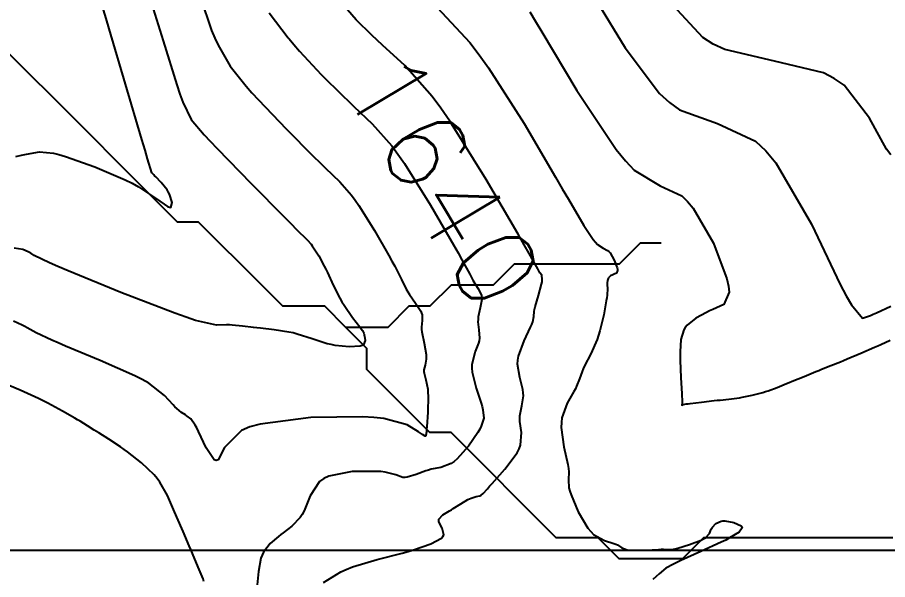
# Model space of a CAD drawing. Header units: metres. Extents: x 837117 to 838479, y 1189012 to 1191015.
# Drawn here: x 837736.42 to 837777.78, y 1189052.48 to 1189079.19 of the extents above; entities that cross this region are included whole.
import ezdxf

# ---------------------------------------------------------------- set-up
doc = ezdxf.new("R2010")
doc.units = ezdxf.units.M
doc.header["$LTSCALE"] = 0.3
for name, color, linetype in [('COTAS 10', 1, 'Continuous'), ('COTAS INT', 252, 'Continuous'), ('DRENAJE', 5, 'Continuous'), ('MARCO IMP', 130, 'Continuous')]:
    doc.layers.add(name, color=color, linetype=linetype)
doc.styles.get("Standard").update_dxf_attribs({"font": 'simplex.shx'})

msp = doc.modelspace()

# ---------------------------------------------------------------- linework, layer by layer
at = {"layer": 'COTAS 10'}
msp.add_lwpolyline([(837750.966, 1189052.35), (837751.786, 1189052.847), (837752.054, 1189052.969), (837752.34, 1189053.084), (837753.521, 1189053.442), (837754.7, 1189053.745), (837754.985, 1189053.826), (837755.252, 1189053.904), (837756.064, 1189054.176), (837756.57, 1189054.449), (837756.643, 1189054.53), (837756.688, 1189054.612), (837756.607, 1189054.927), (837756.448, 1189055.224), (837756.443, 1189055.295), (837756.456, 1189055.362), (837756.643, 1189055.563), (837756.955, 1189055.748), (837757.046, 1189055.804), (837757.139, 1189055.862), (837757.494, 1189056.089), (837757.83, 1189056.287), (837757.912, 1189056.326), (837757.988, 1189056.36), (837758.221, 1189056.426), (837758.395, 1189056.463), (837758.434, 1189056.477), (837758.469, 1189056.494), (837758.561, 1189056.57), (837758.76, 1189056.802), (837758.862, 1189056.917), (837758.984, 1189057.054), (837759.594, 1189057.732), (837760.166, 1189058.499), (837760.264, 1189058.692), (837760.335, 1189058.877), (837760.374, 1189059.472), (837760.297, 1189059.995), (837760.294, 1189060.133), (837760.301, 1189060.269), (837760.393, 1189060.738), (837760.467, 1189061.219), (837760.463, 1189061.362), (837760.447, 1189061.511), (837760.298, 1189062.086), (837760.197, 1189062.721), (837760.21, 1189062.908), (837760.243, 1189063.1), (837760.51, 1189063.832), (837760.814, 1189064.473), (837760.87, 1189064.607), (837760.912, 1189064.722), (837760.961, 1189064.984), (837760.975, 1189065.222), (837760.996, 1189065.323), (837761.023, 1189065.439), (837761.183, 1189065.985), (837761.333, 1189066.525), (837761.354, 1189066.637), (837761.366, 1189066.734), (837761.338, 1189066.949), (837761.258, 1189067.062), (837761.238, 1189067.094), (837761.219, 1189067.127), (837761.158, 1189067.25), (837760.748, 1189067.976), (837760.508, 1189068.389), (837760.215, 1189068.894), (837758.701, 1189071.485), (837756.972, 1189074.256), (837756.541, 1189074.876), (837756.133, 1189075.431), (837754.833, 1189076.901), (837753.773, 1189077.874), (837753.515, 1189078.116), (837753.273, 1189078.345), (837752.529, 1189079.075), (837751.787, 1189079.909)], dxfattribs=at)
at = {"layer": 'COTAS INT'}
for points in [[(837745.122, 1189080.143), (837745.65, 1189078.576), (837745.801, 1189078.207), (837745.955, 1189077.866), (837746.528, 1189076.871), (837747.295, 1189075.921), (837747.57, 1189075.609), (837747.873, 1189075.276), (837749.194, 1189073.895), (837750.497, 1189072.585), (837750.789, 1189072.297), (837751.05, 1189072.04), (837751.742, 1189071.382), (837752.297, 1189070.754), (837752.472, 1189070.517), (837752.655, 1189070.253), (837753.394, 1189069.069), (837754.076, 1189067.882), (837754.224, 1189067.616), (837754.354, 1189067.376), (837754.676, 1189066.733), (837754.905, 1189066.277), (837754.976, 1189066.154), (837755.05, 1189066.033), (837755.346, 1189065.611), (837755.587, 1189065.235), (837755.627, 1189065.143), (837755.654, 1189065.057), (837755.656, 1189064.789), (837755.625, 1189064.481), (837755.631, 1189064.37), (837755.644, 1189064.247), (837755.746, 1189063.709), (837755.843, 1189063.177), (837755.852, 1189063.059), (837755.855, 1189062.952), (837755.802, 1189062.672), (837755.745, 1189062.444), (837755.744, 1189062.371), (837755.751, 1189062.294), (837755.831, 1189061.98), (837755.921, 1189061.536), (837755.933, 1189061.377), (837755.94, 1189061.202), (837755.921, 1189060.44), (837755.875, 1189059.743), (837755.866, 1189059.609), (837755.858, 1189059.501), (837755.84, 1189059.323), (837755.832, 1189059.314), (837755.828, 1189059.31), (837755.814, 1189059.306), (837755.812, 1189059.306), (837755.81, 1189059.305), (837755.804, 1189059.303), (837755.667, 1189059.382), (837755.583, 1189059.433), (837755.48, 1189059.497), (837754.94, 1189059.832), (837753.83, 1189060.139), (837753.367, 1189060.185), (837752.837, 1189060.215), (837750.359, 1189060.18), (837747.956, 1189059.875), (837747.473, 1189059.734), (837747.069, 1189059.568), (837746.268, 1189058.765), (837745.959, 1189058.175), (837745.865, 1189058.144), (837745.767, 1189058.17), (837745.386, 1189058.74), (837745.029, 1189059.526), (837744.947, 1189059.687), (837744.872, 1189059.824), (837744.662, 1189060.115), (837744.496, 1189060.243), (837744.449, 1189060.277), (837744.402, 1189060.31), (837744.226, 1189060.424), (837743.992, 1189060.615), (837743.909, 1189060.696), (837743.816, 1189060.79), (837743.413, 1189061.234), (837742.665, 1189061.809), (837742.355, 1189061.985), (837742.001, 1189062.17), (837740.352, 1189062.899), (837738.707, 1189063.574), (837738.356, 1189063.724), (837738.049, 1189063.859), (837737.317, 1189064.214), (837736.884, 1189064.451), (837736.766, 1189064.512), (837736.649, 1189064.57), (837736.233, 1189064.765)], [(837742.718, 1189080.124), (837743.342, 1189078.08), (837743.994, 1189075.982), (837744.144, 1189075.545), (837744.282, 1189075.17), (837744.673, 1189074.339), (837745.297, 1189073.617), (837745.582, 1189073.311), (837745.916, 1189072.959), (837747.526, 1189071.305), (837749.109, 1189069.705), (837749.425, 1189069.387), (837749.688, 1189069.123), (837750.197, 1189068.622), (837750.38, 1189068.416), (837750.437, 1189068.338), (837750.497, 1189068.251), (837750.74, 1189067.862), (837751.007, 1189067.376), (837751.082, 1189067.229), (837751.157, 1189067.076), (837751.436, 1189066.474), (837751.748, 1189065.851), (837751.845, 1189065.684), (837751.946, 1189065.519), (837752.35, 1189064.943), (837752.698, 1189064.486), (837752.763, 1189064.396), (837752.815, 1189064.323), (837752.893, 1189064.191), (837752.897, 1189064.12), (837752.903, 1189064.085), (837752.911, 1189064.044), (837752.957, 1189063.839), (837752.875, 1189063.643), (837752.803, 1189063.606), (837752.709, 1189063.578), (837752.192, 1189063.542), (837751.523, 1189063.609), (837751.333, 1189063.645), (837751.142, 1189063.69), (837750.434, 1189063.915), (837749.719, 1189064.151), (837749.523, 1189064.202), (837749.328, 1189064.246), (837748.627, 1189064.354), (837747.973, 1189064.422), (837747.806, 1189064.441), (837747.646, 1189064.46), (837747.12, 1189064.529), (837746.635, 1189064.579), (837746.5, 1189064.585), (837746.366, 1189064.589), (837745.882, 1189064.578), (837744.891, 1189064.797), (837744.437, 1189064.946), (837743.906, 1189065.134), (837741.339, 1189066.129), (837738.837, 1189067.155), (837738.347, 1189067.361), (837737.945, 1189067.534), (837737.225, 1189067.878), (837737.051, 1189067.999), (837736.994, 1189068.031), (837736.933, 1189068.063), (837736.681, 1189068.173), (837736.265, 1189068.229)], [(837756.378, 1189079.661), (837757.919, 1189077.993), (837758.362, 1189077.42), (837758.813, 1189076.799), (837760.5, 1189074.153), (837761.991, 1189071.609), (837762.319, 1189071.052), (837762.609, 1189070.559), (837763.348, 1189069.311), (837763.79, 1189068.639), (837763.893, 1189068.509), (837763.988, 1189068.403), (837764.26, 1189068.225), (837764.473, 1189068.126), (837764.53, 1189068.07), (837764.587, 1189068.002), (837764.788, 1189067.654), (837764.924, 1189067.3), (837764.94, 1189067.228), (837764.947, 1189067.168), (837764.894, 1189067.045), (837764.782, 1189066.995), (837764.751, 1189066.98), (837764.721, 1189066.965), (837764.614, 1189066.908), (837764.526, 1189066.839), (837764.509, 1189066.817), (837764.494, 1189066.794), (837764.464, 1189066.697), (837764.458, 1189066.575), (837764.457, 1189066.535), (837764.458, 1189066.492), (837764.465, 1189066.315), (837764.445, 1189066.004), (837764.429, 1189065.877), (837764.408, 1189065.731), (837764.292, 1189065.059), (837764.108, 1189064.296), (837764.043, 1189064.094), (837763.972, 1189063.896), (837763.669, 1189063.215), (837763.378, 1189062.632), (837763.316, 1189062.496), (837763.262, 1189062.372), (837763.133, 1189062.016), (837762.997, 1189061.667), (837762.939, 1189061.547), (837762.871, 1189061.416), (837762.554, 1189060.859), (837762.3, 1189060.163), (837762.273, 1189059.945), (837762.265, 1189059.716), (837762.393, 1189058.795), (837762.578, 1189057.949), (837762.607, 1189057.767), (837762.626, 1189057.607), (837762.612, 1189057.219), (837762.636, 1189056.84), (837762.679, 1189056.687), (837762.738, 1189056.513), (837763.079, 1189055.709), (837763.539, 1189054.927), (837763.672, 1189054.766), (837763.808, 1189054.629), (837764.32, 1189054.337), (837764.769, 1189054.203), (837764.865, 1189054.166), (837764.949, 1189054.13), (837765.15, 1189053.999), (837765.396, 1189053.903), (837765.508, 1189053.889), (837765.638, 1189053.879), (837766.268, 1189053.889), (837766.896, 1189053.919), (837767.025, 1189053.922), (837767.135, 1189053.923), (837767.37, 1189053.91), (837767.589, 1189053.929), (837767.689, 1189053.951), (837767.806, 1189053.98), (837768.369, 1189054.146), (837768.923, 1189054.358), (837769.035, 1189054.416), (837769.128, 1189054.473), (837769.31, 1189054.68), (837769.396, 1189054.878), (837769.428, 1189054.93), (837769.464, 1189054.98), (837769.621, 1189055.153), (837769.862, 1189055.259), (837769.95, 1189055.268), (837770.048, 1189055.268), (837770.476, 1189055.193), (837770.812, 1189055.042), (837770.851, 1189054.994), (837770.867, 1189054.943), (837770.728, 1189054.737), (837770.271, 1189054.46), (837770.086, 1189054.364), (837769.876, 1189054.259), (837768.906, 1189053.813), (837767.96, 1189053.389), (837767.766, 1189053.298), (837767.601, 1189053.219), (837767.246, 1189053.03), (837766.927, 1189052.762), (837766.784, 1189052.634), (837766.618, 1189052.482)], [(837763.988, 1189079.908), (837765.301, 1189077.741), (837766.938, 1189075.579), (837767.41, 1189075.153), (837767.89, 1189074.801), (837769.692, 1189074.151), (837771.506, 1189073.319), (837771.993, 1189072.852), (837772.474, 1189072.282), (837774.158, 1189069.371), (837775.53, 1189066.508), (837775.815, 1189065.968), (837776.059, 1189065.538), (837776.594, 1189064.901), (837776.96, 1189065.036), (837777.097, 1189065.094), (837777.25, 1189065.16), (837777.928, 1189065.471)], [(837777.929, 1189072.657), (837777.729, 1189072.926), (837776.927, 1189074.409), (837775.708, 1189075.969), (837775.246, 1189076.287), (837774.729, 1189076.556), (837772.408, 1189077.114), (837770.041, 1189077.664), (837769.495, 1189077.927), (837768.996, 1189078.239), (837767.587, 1189079.765)], [(837736.345, 1189072.581), (837736.614, 1189072.64), (837736.853, 1189072.692), (837737.469, 1189072.811), (837738.129, 1189072.742), (837738.396, 1189072.675), (837738.699, 1189072.587), (837740.098, 1189072.093), (837741.544, 1189071.476), (837741.877, 1189071.31), (837742.181, 1189071.146), (837743.036, 1189070.573), (837743.555, 1189070.205), (837743.647, 1189070.171), (837743.716, 1189070.167), (837743.778, 1189070.396), (837743.646, 1189070.798), (837743.593, 1189070.903), (837743.534, 1189071.005), (837743.259, 1189071.348), (837742.996, 1189071.616), (837742.944, 1189071.671), (837742.9, 1189071.716), (837742.817, 1189071.808), (837742.609, 1189072.474), (837742.487, 1189072.882), (837742.337, 1189073.387), (837741.562, 1189076.017), (837740.788, 1189078.644), (837740.638, 1189079.147), (837740.517, 1189079.552)], [(837748.384, 1189079.402), (837749.292, 1189078.225), (837749.339, 1189078.17), (837749.558, 1189077.907), (837749.83, 1189077.592), (837750.861, 1189076.485), (837751.885, 1189075.465), (837752.152, 1189075.206), (837752.411, 1189074.957), (837753.288, 1189074.142), (837754.215, 1189073.093), (837754.507, 1189072.696), (837754.813, 1189072.255), (837756.048, 1189070.277), (837757.145, 1189068.388), (837757.366, 1189068.002), (837757.551, 1189067.676), (837757.917, 1189066.991), (837758.062, 1189066.702), (837758.107, 1189066.624), (837758.154, 1189066.548), (837758.342, 1189066.28), (837758.477, 1189065.984), (837758.49, 1189065.89), (837758.494, 1189065.791), (837758.42, 1189065.387), (837758.324, 1189064.96), (837758.313, 1189064.847), (837758.31, 1189064.735), (837758.354, 1189064.346), (837758.377, 1189063.95), (837758.361, 1189063.833), (837758.335, 1189063.712), (837758.183, 1189063.322), (837758.156, 1189063.252), (837758.019, 1189062.703), (837758.018, 1189062.528), (837758.034, 1189062.342), (837758.228, 1189061.586), (837758.466, 1189060.865), (837758.509, 1189060.702), (837758.543, 1189060.554), (837758.587, 1189060.152), (837758.464, 1189059.767), (837758.393, 1189059.63), (837758.306, 1189059.479), (837757.858, 1189058.826), (837757.322, 1189058.221), (837757.179, 1189058.101), (837757.038, 1189058.001), (837756.549, 1189057.81), (837756.081, 1189057.724), (837755.953, 1189057.69), (837755.825, 1189057.651), (837755.371, 1189057.475), (837754.951, 1189057.346), (837754.844, 1189057.338), (837754.742, 1189057.342), (837754.41, 1189057.454), (837753.907, 1189057.593), (837753.697, 1189057.614), (837753.456, 1189057.627), (837752.332, 1189057.612), (837751.22, 1189057.397), (837750.986, 1189057.285), (837750.785, 1189057.149), (837750.328, 1189056.471), (837750.047, 1189055.745), (837749.956, 1189055.58), (837749.86, 1189055.431), (837749.468, 1189055.023), (837749.048, 1189054.71), (837748.936, 1189054.621), (837748.824, 1189054.531), (837748.433, 1189054.197), (837748.116, 1189053.785), (837748.051, 1189053.646), (837747.996, 1189053.496), (837747.879, 1189052.863), (837747.812, 1189052.241)], [(837760.771, 1189079.463), (837761.029, 1189079.033), (837761.349, 1189078.5), (837763.015, 1189075.717), (837764.879, 1189072.92), (837765.324, 1189072.379), (837765.738, 1189071.938), (837766.976, 1189071.188), (837767.993, 1189070.714), (837768.268, 1189070.448), (837768.54, 1189070.123), (837769.497, 1189068.46), (837770.146, 1189066.77), (837770.223, 1189066.427), (837770.255, 1189066.14), (837770.003, 1189065.555), (837769.468, 1189065.315), (837769.322, 1189065.245), (837769.178, 1189065.173), (837768.665, 1189064.899), (837768.249, 1189064.572), (837768.165, 1189064.466), (837768.094, 1189064.354), (837767.953, 1189063.895), (837767.921, 1189063.31), (837767.92, 1189063.118), (837767.922, 1189062.914), (837767.955, 1189062.068), (837767.999, 1189061.32), (837768.007, 1189061.176), (837768.013, 1189061.06), (837768.023, 1189060.872), (837768.021, 1189060.864), (837768.02, 1189060.862), (837768.02, 1189060.86), (837768.017, 1189060.854), (837768.012, 1189060.842), (837768.01, 1189060.837), (837768.009, 1189060.831), (837768.001, 1189060.803), (837768, 1189060.78), (837768.002, 1189060.777), (837768.006, 1189060.776), (837768.03, 1189060.782), (837768.057, 1189060.796), (837768.063, 1189060.799), (837768.068, 1189060.802), (837768.079, 1189060.81), (837768.213, 1189060.83), (837768.296, 1189060.841), (837768.398, 1189060.854), (837768.931, 1189060.917), (837769.532, 1189060.985), (837769.678, 1189061.001), (837769.814, 1189061.015), (837770.231, 1189061.054), (837770.62, 1189061.102), (837770.739, 1189061.122), (837770.862, 1189061.144), (837771.35, 1189061.248), (837771.846, 1189061.378), (837771.976, 1189061.417), (837772.102, 1189061.457), (837772.529, 1189061.615), (837772.972, 1189061.796), (837773.107, 1189061.852), (837773.249, 1189061.91), (837773.808, 1189062.139), (837774.366, 1189062.366), (837774.507, 1189062.423), (837774.641, 1189062.477), (837775.079, 1189062.65), (837775.541, 1189062.836), (837775.691, 1189062.897), (837775.851, 1189062.964), (837776.51, 1189063.241), (837777.163, 1189063.521), (837777.32, 1189063.59), (837777.465, 1189063.654), (837777.904, 1189063.855)], [(837745.289, 1189052.399), (837745.242, 1189052.524), (837745.018, 1189053.079), (837744.746, 1189053.725), (837744.669, 1189053.907), (837744.59, 1189054.091), (837744.295, 1189054.767), (837743.997, 1189055.447), (837743.835, 1189055.819), (837743.55, 1189056.481), (837743.189, 1189057.119), (837743.061, 1189057.289), (837742.921, 1189057.456), (837742.313, 1189058.034), (837741.658, 1189058.547), (837741.487, 1189058.672), (837741.322, 1189058.791), (837740.764, 1189059.16), (837740.287, 1189059.453), (837740.173, 1189059.524), (837740.067, 1189059.59), (837739.747, 1189059.792), (837739.402, 1189060.004), (837739.28, 1189060.076), (837739.147, 1189060.155), (837738.569, 1189060.49), (837737.862, 1189060.87), (837737.648, 1189060.978), (837737.425, 1189061.087), (837736.55, 1189061.488), (837735.767, 1189061.81)]]:
    msp.add_lwpolyline(points, dxfattribs=at)
at = {"layer": 'DRENAJE'}
for points in [[(837752.03, 1189064.468, 0), (837751.031, 1189065.468, 0), (837750.031, 1189065.468, 0), (837749.031, 1189065.468, 0), (837748.032, 1189066.467, 0), (837747.032, 1189067.467, 0), (837746.032, 1189068.467, 0), (837745.033, 1189069.466, 0), (837744.033, 1189069.466, 0), (837743.033, 1189070.466, 0), (837742.034, 1189071.466, 0), (837741.034, 1189072.465, 0), (837740.034, 1189073.465, 0), (837739.035, 1189074.465, 0), (837738.035, 1189075.464, 0), (837737.035, 1189076.464, 0), (837736.036, 1189077.464, 0)], [(837767.025, 1189068.467, 0), (837766.026, 1189068.467, 0), (837765.026, 1189067.467, 0), (837764.026, 1189067.467, 0), (837763.027, 1189067.467, 0), (837762.027, 1189067.467, 0), (837761.027, 1189067.467, 0), (837760.028, 1189067.467, 0), (837759.028, 1189066.467, 0), (837758.028, 1189066.467, 0), (837757.029, 1189066.467, 0), (837756.029, 1189065.468, 0), (837755.029, 1189065.468, 0), (837754.03, 1189064.468, 0), (837753.03, 1189064.468, 0), (837752.03, 1189064.468, 0)], [(837778.022, 1189054.471, 0), (837777.022, 1189054.471, 0), (837776.022, 1189054.471, 0), (837775.023, 1189054.471, 0), (837774.023, 1189054.471, 0), (837773.023, 1189054.471, 0), (837772.024, 1189054.471, 0), (837771.024, 1189054.471, 0), (837770.024, 1189054.471, 0), (837769.025, 1189054.471, 0), (837768.025, 1189053.472, 0), (837767.025, 1189053.472, 0), (837766.026, 1189053.472, 0), (837765.026, 1189053.472, 0), (837764.026, 1189054.471, 0), (837763.027, 1189054.471, 0), (837762.027, 1189054.471, 0), (837761.027, 1189055.471, 0), (837760.028, 1189056.471, 0), (837759.028, 1189057.47, 0), (837758.028, 1189058.47, 0), (837757.029, 1189059.47, 0), (837756.029, 1189059.47, 0), (837755.029, 1189060.469, 0), (837754.03, 1189061.469, 0), (837753.03, 1189062.469, 0), (837753.03, 1189063.468, 0), (837752.03, 1189064.468, 0)]]:
    msp.add_polyline3d(points, dxfattribs=at)
at = {"layer": 'MARCO IMP'}
msp.add_lwpolyline([(837116.514, 1189053.872), (837116.514, 1191013.872), (838476.514, 1191013.872), (838476.514, 1189053.872), (837116.514, 1189053.872)], dxfattribs=at)

# ---------------------------------------------------------------- texts
at = {"layer": 'COTAS 10', "insert": (837751.664, 1189076.121), "char_height": 3.8, "attachment_point": 7, "rotation": 300.7837}
msp.add_mtext('1640', dxfattribs=at)

doc.saveas('drawing.dxf')
